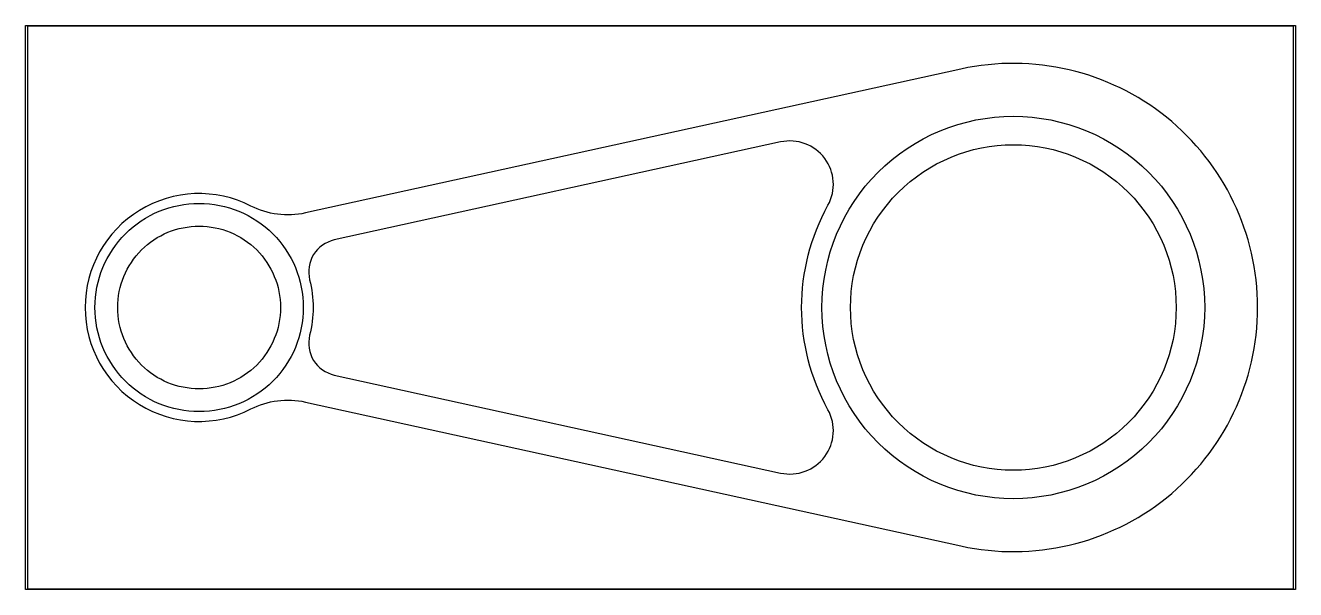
# Model space of a CAD drawing. Header units: millimetres. Extents: x -16 to 101, y -26 to 26.
import ezdxf

# ---------------------------------------------------------------- set-up
doc = ezdxf.new("R2010")
doc.units = ezdxf.units.MM

msp = doc.modelspace()

# ---------------------------------------------------------------- linework, layer by layer
at = {"flags": 128}
for points in [[(-16, -26), (-16, 26.000001), (101, 26), (101, -26), (-16, -26)], [(-15.821018, -25.935863), (100.821018, -25.935863), (100.821018, 25.935863), (-15.821018, 25.935863), (-15.821018, -25.935863)]]:
    msp.add_lwpolyline(points, dxfattribs=at)
for points in [[(4.770239, -9.353888, -0.173678), (9.786851, -8.70993), (70.172118, -21.97593, 0.479069), (97.5, 0.000009, 0.479069), (70.172097, 21.975928), (9.786917, 8.709877, -0.173679), (4.770276, 9.353857, 0.560145), (-10.5, 0.000023, 0.560145), (4.770239, -9.353888)], [(92.625, 0, -0.414214), (75, -17.625, -0.414214), (57.375, 0, -0.414214), (75, 17.625, -0.414214), (92.625, 0)], [(12.448499, -6.223125), (53.563739, -15.255705, 0.644872), (57.924657, -9.417146, -0.257472), (57.924644, 9.417129, 0.644872), (53.563713, 15.255679), (12.448514, 6.223061, 0.423073), (10.182848, 2.561173, -0.123832), (10.182835, -2.561223, 0.423074), (12.448499, -6.223125)], [(90, 0, -0.414214), (75, -15, -0.414214), (60, 0, -0.414214), (75, 15, -0.414214), (90, 0)], [(9.6, 0, -0.414214), (0, -9.6, -0.414214), (-9.6, 0, -0.414214), (0, 9.6, -0.414214), (9.6, 0)], [(7.5, 0, -0.414214), (0, -7.5, -0.414214), (-7.5, 0, -0.414214), (0, 7.5, -0.414214), (7.5, 0)]]:
    msp.add_lwpolyline(points, format="xyb", dxfattribs=at)

doc.saveas('drawing.dxf')
